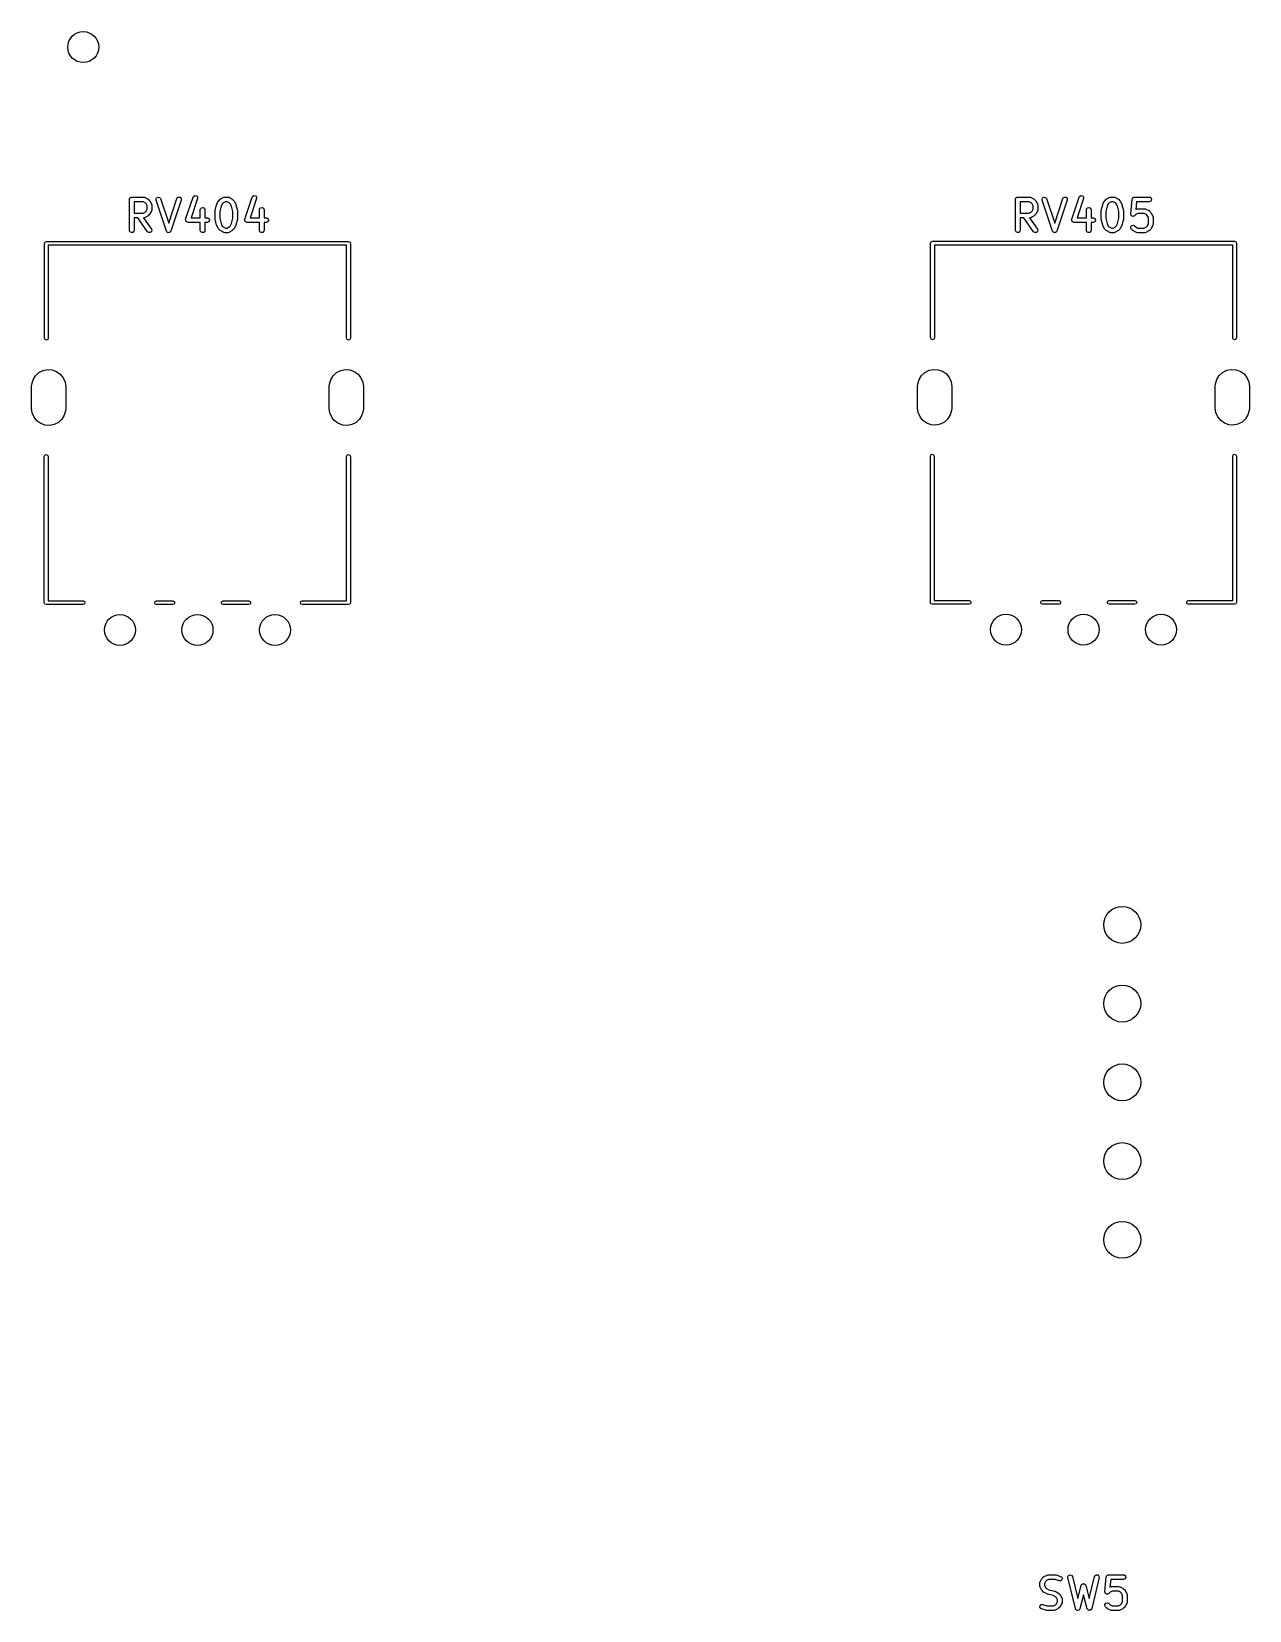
# Model space of a CAD drawing. Extents: x 44 to 169, y -237 to -27.
# Drawn here: x 129.9 to 169.2, y -184 to -133.1 of the extents above; entities that cross this region are included whole.
import ezdxf

# ---------------------------------------------------------------- set-up
doc = ezdxf.new("R2010")
doc.units = 0
doc.layers.add('BLACK', color=7, linetype='CONTINUOUS')

msp = doc.modelspace()

# ---------------------------------------------------------------- linework, layer by layer
at = {"layer": 'BLACK', "linetype": 'CONTINUOUS'}
for p, q in [((133.061, -138.517), (133.063, -138.508)), ((133.061, -139.517), (133.061, -138.517)), ((133.062, -138.504), (133.064, -138.501)), ((133.063, -138.508), (133.062, -138.504)), ((133.064, -138.501), (133.065, -138.492)), ((133.065, -138.492), (133.078, -138.477)), ((133.078, -138.477), (133.088, -138.46)), ((133.088, -138.46), (133.094, -138.458)), ((133.094, -138.458), (133.098, -138.452)), ((133.098, -138.452), (133.118, -138.449)), ((133.118, -138.449), (133.136, -138.442)), ((133.136, -138.442), (133.517, -138.442)), ((133.517, -138.442), (133.543, -138.447)), ((133.543, -138.447), (133.546, -138.45)), ((133.546, -138.45), (133.55, -138.45)), ((133.55, -138.45), (133.646, -138.498)), ((133.646, -138.498), (133.664, -138.511)), ((133.664, -138.511), (133.665, -138.512)), ((133.665, -138.512), (133.713, -138.56)), ((133.918, -138.515), (133.937, -138.468)), ((133.922, -138.541), (133.918, -138.515)), ((134.255, -139.541), (133.922, -138.541)), ((133.937, -138.468), (133.982, -138.443)), ((133.982, -138.443), (134.032, -138.453)), ((134.032, -138.453), (134.064, -138.494)), ((134.064, -138.494), (134.326, -139.28)), ((134.326, -139.28), (134.589, -138.494)), ((134.731, -138.541), (134.398, -139.541)), ((134.589, -138.494), (134.601, -138.471)), ((134.601, -138.471), (134.645, -138.444)), ((134.645, -138.444), (134.695, -138.451)), ((134.695, -138.451), (134.73, -138.49)), ((134.73, -138.49), (134.731, -138.541)), ((134.874, -139.16), (135.112, -138.446)), ((135.255, -138.493), (135.05, -139.109)), ((135.112, -138.446), (135.125, -138.423)), ((135.125, -138.423), (135.169, -138.396)), ((135.169, -138.396), (135.219, -138.404)), ((135.219, -138.404), (135.253, -138.442)), ((135.253, -138.442), (135.255, -138.493)), ((135.94, -138.56), (135.988, -138.512)), ((135.988, -138.512), (136.006, -138.499)), ((136.006, -138.499), (136.007, -138.498)), ((136.007, -138.498), (136.102, -138.45)), ((136.102, -138.45), (136.127, -138.443)), ((136.127, -138.443), (136.132, -138.444)), ((136.132, -138.444), (136.136, -138.442)), ((136.136, -138.442), (136.231, -138.442)), ((136.231, -138.442), (136.257, -138.447)), ((136.257, -138.447), (136.26, -138.45)), ((136.26, -138.45), (136.265, -138.45)), ((136.265, -138.45), (136.36, -138.498)), ((136.36, -138.498), (136.378, -138.511)), ((136.378, -138.511), (136.379, -138.512)), ((136.379, -138.512), (136.427, -138.56)), ((136.779, -139.16), (137.017, -138.446)), ((137.159, -138.493), (136.954, -139.109)), ((137.017, -138.446), (137.03, -138.423)), ((137.03, -138.423), (137.073, -138.396)), ((137.073, -138.396), (137.124, -138.404)), ((137.124, -138.404), (137.158, -138.442)), ((137.158, -138.442), (137.159, -138.493)), ((161.636, -138.517), (161.638, -138.508)), ((161.636, -139.517), (161.636, -138.517)), ((161.637, -138.504), (161.639, -138.501)), ((161.638, -138.508), (161.637, -138.504)), ((161.639, -138.501), (161.64, -138.492)), ((161.64, -138.492), (161.653, -138.477)), ((161.653, -138.477), (161.663, -138.46)), ((161.663, -138.46), (161.669, -138.458)), ((161.669, -138.458), (161.673, -138.452)), ((161.673, -138.452), (161.693, -138.449)), ((161.693, -138.449), (161.711, -138.442)), ((161.711, -138.442), (162.092, -138.442)), ((162.092, -138.442), (162.118, -138.447)), ((162.118, -138.447), (162.121, -138.45)), ((162.121, -138.45), (162.125, -138.45)), ((162.125, -138.45), (162.221, -138.498)), ((162.221, -138.498), (162.239, -138.511)), ((162.239, -138.511), (162.24, -138.512)), ((162.24, -138.512), (162.288, -138.56)), ((162.493, -138.515), (162.512, -138.468)), ((162.497, -138.541), (162.493, -138.515)), ((162.83, -139.541), (162.497, -138.541)), ((162.512, -138.468), (162.557, -138.443)), ((162.557, -138.443), (162.607, -138.453)), ((162.607, -138.453), (162.639, -138.494)), ((162.639, -138.494), (162.901, -139.28)), ((162.901, -139.28), (163.164, -138.494)), ((163.306, -138.541), (162.973, -139.541)), ((163.164, -138.494), (163.176, -138.471)), ((163.176, -138.471), (163.22, -138.444)), ((163.22, -138.444), (163.27, -138.451)), ((163.27, -138.451), (163.305, -138.49)), ((163.305, -138.49), (163.306, -138.541)), ((163.449, -139.16), (163.687, -138.446)), ((163.83, -138.493), (163.625, -139.109)), ((163.687, -138.446), (163.7, -138.423)), ((163.7, -138.423), (163.744, -138.396)), ((163.744, -138.396), (163.794, -138.404)), ((163.794, -138.404), (163.828, -138.442)), ((163.828, -138.442), (163.83, -138.493)), ((164.515, -138.56), (164.563, -138.512)), ((164.563, -138.512), (164.581, -138.499)), ((164.581, -138.499), (164.582, -138.498)), ((164.582, -138.498), (164.677, -138.45)), ((164.677, -138.45), (164.702, -138.443)), ((164.702, -138.443), (164.707, -138.444)), ((164.707, -138.444), (164.711, -138.442)), ((164.711, -138.442), (164.806, -138.442)), ((164.806, -138.442), (164.832, -138.447)), ((164.832, -138.447), (164.835, -138.45)), ((164.835, -138.45), (164.84, -138.45)), ((164.84, -138.45), (164.935, -138.498)), ((164.935, -138.498), (164.953, -138.511)), ((164.953, -138.511), (164.954, -138.512)), ((164.954, -138.512), (165.002, -138.56)), ((165.351, -138.986), (165.398, -138.51)), ((165.398, -138.51), (165.399, -138.506)), ((165.399, -138.504), (165.401, -138.502)), ((165.399, -138.506), (165.399, -138.504)), ((165.401, -138.502), (165.405, -138.485)), ((165.405, -138.485), (165.417, -138.474)), ((165.417, -138.474), (165.425, -138.46)), ((165.425, -138.46), (165.434, -138.456)), ((165.434, -138.456), (165.442, -138.449)), ((165.442, -138.449), (165.458, -138.448)), ((165.458, -138.448), (165.473, -138.442)), ((165.473, -138.442), (165.949, -138.442)), ((165.949, -138.442), (165.975, -138.447)), ((165.975, -138.447), (166.014, -138.48)), ((166.023, -138.53), (165.997, -138.575)), ((166.014, -138.48), (166.023, -138.53)), ((133.211, -138.592), (133.211, -138.966)), ((133.499, -138.592), (133.211, -138.592)), ((133.211, -138.966), (133.499, -138.966)), ((133.568, -138.627), (133.499, -138.592)), ((133.499, -138.966), (133.568, -138.932)), ((133.598, -138.657), (133.568, -138.627)), ((133.568, -138.932), (133.598, -138.902)), ((133.632, -138.726), (133.598, -138.657)), ((133.598, -138.902), (133.632, -138.833)), ((133.632, -138.833), (133.632, -138.726)), ((133.647, -139.059), (133.646, -139.061)), ((133.665, -139.047), (133.647, -139.059)), ((133.713, -138.999), (133.665, -139.047)), ((133.713, -138.56), (133.726, -138.578)), ((133.727, -138.979), (133.713, -138.998)), ((133.713, -138.998), (133.713, -138.999)), ((133.726, -138.578), (133.727, -138.579)), ((133.727, -138.579), (133.774, -138.674)), ((133.774, -138.884), (133.727, -138.979)), ((133.774, -138.674), (133.782, -138.699)), ((133.775, -138.88), (133.774, -138.884)), ((133.778, -138.876), (133.775, -138.88)), ((133.782, -138.851), (133.778, -138.876)), ((133.782, -138.699), (133.781, -138.704)), ((133.781, -138.704), (133.782, -138.708)), ((133.782, -138.708), (133.782, -138.851)), ((135.347, -138.851), (135.351, -138.825)), ((135.347, -139.109), (135.347, -138.851)), ((135.351, -138.825), (135.384, -138.786)), ((135.384, -138.786), (135.435, -138.777)), ((135.435, -138.777), (135.479, -138.803)), ((135.479, -138.803), (135.497, -138.851)), ((135.497, -138.851), (135.497, -139.109)), ((135.823, -138.898), (135.825, -138.884)), ((135.823, -139.136), (135.823, -138.898)), ((135.825, -138.88), (135.873, -138.69)), ((135.825, -138.884), (135.825, -138.88)), ((135.873, -138.69), (135.878, -138.678)), ((135.878, -138.674), (135.926, -138.579)), ((135.878, -138.678), (135.878, -138.674)), ((135.926, -138.579), (135.939, -138.561)), ((135.939, -138.561), (135.94, -138.56)), ((136.016, -138.734), (135.973, -138.908)), ((135.973, -138.908), (135.973, -139.127)), ((136.055, -138.657), (136.016, -138.734)), ((136.085, -138.627), (136.055, -138.657)), ((136.154, -138.592), (136.085, -138.627)), ((136.213, -138.592), (136.154, -138.592)), ((136.282, -138.627), (136.213, -138.592)), ((136.312, -138.657), (136.282, -138.627)), ((136.351, -138.734), (136.312, -138.657)), ((136.394, -138.908), (136.351, -138.734)), ((136.394, -139.127), (136.394, -138.908)), ((136.427, -138.56), (136.44, -138.578)), ((136.44, -138.578), (136.441, -138.579)), ((136.441, -138.579), (136.489, -138.674)), ((136.489, -138.674), (136.492, -138.687)), ((136.492, -138.687), (136.494, -138.69)), ((136.494, -138.69), (136.542, -138.88)), ((136.542, -138.88), (136.543, -138.895)), ((136.543, -138.895), (136.544, -138.898)), ((136.544, -138.898), (136.544, -139.136)), ((137.251, -138.851), (137.256, -138.825)), ((137.251, -139.109), (137.251, -138.851)), ((137.256, -138.825), (137.289, -138.786)), ((137.289, -138.786), (137.339, -138.777)), ((137.339, -138.777), (137.384, -138.803)), ((137.384, -138.803), (137.401, -138.851)), ((137.401, -138.851), (137.401, -139.109)), ((161.786, -138.592), (161.786, -138.966)), ((162.074, -138.592), (161.786, -138.592)), ((161.786, -138.966), (162.074, -138.966)), ((162.143, -138.627), (162.074, -138.592)), ((162.074, -138.966), (162.143, -138.932)), ((162.173, -138.657), (162.143, -138.627)), ((162.143, -138.932), (162.173, -138.902)), ((162.207, -138.726), (162.173, -138.657)), ((162.173, -138.902), (162.207, -138.833)), ((162.207, -138.833), (162.207, -138.726)), ((162.222, -139.059), (162.221, -139.061)), ((162.24, -139.047), (162.222, -139.059)), ((162.288, -138.999), (162.24, -139.047)), ((162.288, -138.56), (162.301, -138.578)), ((162.302, -138.979), (162.288, -138.998)), ((162.288, -138.998), (162.288, -138.999)), ((162.301, -138.578), (162.302, -138.579)), ((162.302, -138.579), (162.349, -138.674)), ((162.349, -138.884), (162.302, -138.979)), ((162.349, -138.674), (162.357, -138.699)), ((162.35, -138.88), (162.349, -138.884)), ((162.353, -138.876), (162.35, -138.88)), ((162.357, -138.851), (162.353, -138.876)), ((162.357, -138.699), (162.356, -138.704)), ((162.356, -138.704), (162.357, -138.708)), ((162.357, -138.708), (162.357, -138.851)), ((163.922, -138.851), (163.926, -138.825)), ((163.922, -139.109), (163.922, -138.851)), ((163.926, -138.825), (163.959, -138.786)), ((163.959, -138.786), (164.01, -138.777)), ((164.01, -138.777), (164.054, -138.803)), ((164.054, -138.803), (164.072, -138.851)), ((164.072, -138.851), (164.072, -139.109)), ((164.398, -138.898), (164.4, -138.884)), ((164.398, -139.136), (164.398, -138.898)), ((164.4, -138.88), (164.448, -138.69)), ((164.4, -138.884), (164.4, -138.88)), ((164.448, -138.69), (164.453, -138.678)), ((164.453, -138.674), (164.501, -138.579)), ((164.453, -138.678), (164.453, -138.674)), ((164.501, -138.579), (164.514, -138.561)), ((164.514, -138.561), (164.515, -138.56)), ((164.591, -138.734), (164.548, -138.908)), ((164.548, -138.908), (164.548, -139.127)), ((164.63, -138.657), (164.591, -138.734)), ((164.66, -138.627), (164.63, -138.657)), ((164.729, -138.592), (164.66, -138.627)), ((164.788, -138.592), (164.729, -138.592)), ((164.857, -138.627), (164.788, -138.592)), ((164.887, -138.657), (164.857, -138.627)), ((164.926, -138.734), (164.887, -138.657)), ((164.969, -138.908), (164.926, -138.734)), ((164.969, -139.127), (164.969, -138.908)), ((165.002, -138.56), (165.015, -138.578)), ((165.015, -138.578), (165.016, -138.579)), ((165.016, -138.579), (165.064, -138.674)), ((165.064, -138.674), (165.067, -138.687)), ((165.067, -138.687), (165.069, -138.69)), ((165.069, -138.69), (165.117, -138.88)), ((165.117, -138.88), (165.118, -138.895)), ((165.118, -138.895), (165.119, -138.898)), ((165.119, -138.898), (165.119, -139.136)), ((165.351, -138.987), (165.351, -138.986)), ((165.357, -139.011), (165.351, -138.987)), ((165.351, -138.987), (165.351, -138.987)), ((165.363, -139.036), (165.357, -139.011)), ((165.364, -139.036), (165.363, -139.036)), ((165.364, -139.037), (165.364, -139.036)), ((165.384, -139.051), (165.364, -139.037)), ((165.405, -139.066), (165.384, -139.051)), ((165.478, -139.047), (165.457, -139.062)), ((165.517, -139.008), (165.478, -139.047)), ((165.541, -138.592), (165.516, -138.841)), ((165.516, -138.841), (165.535, -138.831)), ((165.586, -138.973), (165.517, -139.008)), ((165.535, -138.831), (165.56, -138.824)), ((165.949, -138.592), (165.541, -138.592)), ((165.56, -138.824), (165.564, -138.825)), ((165.564, -138.825), (165.568, -138.823)), ((165.568, -138.823), (165.806, -138.823)), ((165.788, -138.973), (165.586, -138.973)), ((165.857, -139.008), (165.788, -138.973)), ((165.806, -138.823), (165.832, -138.828)), ((165.832, -138.828), (165.835, -138.831)), ((165.835, -138.831), (165.84, -138.831)), ((165.84, -138.831), (165.935, -138.879)), ((165.887, -139.038), (165.857, -139.008)), ((165.922, -139.107), (165.887, -139.038)), ((165.935, -138.879), (165.953, -138.892)), ((165.997, -138.575), (165.949, -138.592)), ((165.953, -138.892), (165.954, -138.893)), ((165.954, -138.893), (166.002, -138.941)), ((166.002, -138.941), (166.015, -138.959)), ((166.015, -138.959), (166.016, -138.96)), ((166.016, -138.96), (166.064, -139.055)), ((166.064, -139.055), (166.071, -139.08)), ((133.078, -139.566), (133.061, -139.517)), ((133.123, -139.591), (133.078, -139.566)), ((133.206, -139.543), (133.173, -139.582)), ((133.211, -139.517), (133.206, -139.543)), ((133.335, -139.116), (133.211, -139.116)), ((133.211, -139.116), (133.211, -139.517)), ((133.646, -139.56), (133.335, -139.116)), ((133.521, -139.115), (133.518, -139.116)), ((133.518, -139.116), (133.769, -139.474)), ((133.525, -139.116), (133.521, -139.115)), ((133.55, -139.108), (133.525, -139.116)), ((133.646, -139.061), (133.55, -139.108)), ((133.688, -139.59), (133.646, -139.56)), ((133.775, -139.549), (133.739, -139.585)), ((133.769, -139.474), (133.78, -139.498)), ((133.78, -139.498), (133.775, -139.549)), ((134.257, -139.543), (134.255, -139.541)), ((134.257, -139.545), (134.257, -139.543)), ((134.272, -139.563), (134.257, -139.545)), ((134.287, -139.581), (134.272, -139.563)), ((134.383, -139.567), (134.362, -139.578)), ((134.385, -139.564), (134.383, -139.565)), ((134.383, -139.565), (134.383, -139.567)), ((134.398, -139.541), (134.385, -139.564)), ((134.872, -139.171), (134.874, -139.166)), ((134.875, -139.191), (134.872, -139.171)), ((134.874, -139.166), (134.874, -139.16)), ((134.876, -139.212), (134.875, -139.191)), ((134.88, -139.216), (134.876, -139.212)), ((134.881, -139.222), (134.88, -139.216)), ((134.896, -139.235), (134.881, -139.222)), ((134.91, -139.25), (134.896, -139.235)), ((134.915, -139.251), (134.91, -139.25)), ((134.92, -139.255), (134.915, -139.251)), ((134.945, -139.259), (134.92, -139.255)), ((135.347, -139.259), (134.945, -139.259)), ((135.05, -139.109), (135.347, -139.109)), ((135.347, -139.517), (135.347, -139.259)), ((135.364, -139.566), (135.347, -139.517)), ((135.409, -139.591), (135.364, -139.566)), ((135.492, -139.543), (135.459, -139.582)), ((135.497, -139.517), (135.492, -139.543)), ((135.497, -139.109), (135.565, -139.109)), ((135.565, -139.259), (135.497, -139.259)), ((135.497, -139.259), (135.497, -139.517)), ((135.565, -139.109), (135.59, -139.114)), ((135.613, -139.242), (135.565, -139.259)), ((135.59, -139.114), (135.629, -139.147)), ((135.638, -139.197), (135.613, -139.242)), ((135.629, -139.147), (135.638, -139.197)), ((135.824, -139.14), (135.823, -139.136)), ((135.825, -139.155), (135.824, -139.14)), ((135.873, -139.345), (135.825, -139.155)), ((135.875, -139.348), (135.873, -139.345)), ((135.878, -139.36), (135.875, -139.348)), ((135.926, -139.456), (135.878, -139.36)), ((135.927, -139.457), (135.926, -139.456)), ((135.94, -139.475), (135.927, -139.457)), ((135.988, -139.523), (135.94, -139.475)), ((135.973, -139.127), (136.016, -139.301)), ((135.989, -139.523), (135.988, -139.523)), ((136.007, -139.537), (135.989, -139.523)), ((136.102, -139.584), (136.007, -139.537)), ((136.016, -139.301), (136.055, -139.378)), ((136.055, -139.378), (136.085, -139.408)), ((136.085, -139.408), (136.154, -139.442)), ((136.154, -139.442), (136.213, -139.442)), ((136.213, -139.442), (136.282, -139.408)), ((136.36, -139.537), (136.265, -139.584)), ((136.282, -139.408), (136.312, -139.378)), ((136.312, -139.378), (136.351, -139.301)), ((136.351, -139.301), (136.394, -139.127)), ((136.361, -139.536), (136.36, -139.537)), ((136.379, -139.523), (136.361, -139.536)), ((136.427, -139.475), (136.379, -139.523)), ((136.428, -139.474), (136.427, -139.475)), ((136.441, -139.456), (136.428, -139.474)), ((136.489, -139.36), (136.441, -139.456)), ((136.494, -139.345), (136.489, -139.357)), ((136.489, -139.357), (136.489, -139.36)), ((136.542, -139.155), (136.494, -139.345)), ((136.544, -139.136), (136.542, -139.151)), ((136.542, -139.151), (136.542, -139.155)), ((136.776, -139.171), (136.779, -139.166)), ((136.78, -139.191), (136.776, -139.171)), ((136.779, -139.166), (136.779, -139.16)), ((136.78, -139.212), (136.78, -139.191)), ((136.784, -139.216), (136.78, -139.212)), ((136.785, -139.222), (136.784, -139.216)), ((136.801, -139.235), (136.785, -139.222)), ((136.815, -139.25), (136.801, -139.235)), ((136.82, -139.251), (136.815, -139.25)), ((136.825, -139.255), (136.82, -139.251)), ((136.85, -139.259), (136.825, -139.255)), ((137.251, -139.259), (136.85, -139.259)), ((136.954, -139.109), (137.251, -139.109)), ((137.251, -139.517), (137.251, -139.259)), ((137.269, -139.566), (137.251, -139.517)), ((137.313, -139.591), (137.269, -139.566)), ((137.397, -139.543), (137.364, -139.582)), ((137.401, -139.517), (137.397, -139.543)), ((137.401, -139.109), (137.469, -139.109)), ((137.469, -139.259), (137.401, -139.259)), ((137.401, -139.259), (137.401, -139.517)), ((137.469, -139.109), (137.495, -139.114)), ((137.517, -139.242), (137.469, -139.259)), ((137.495, -139.114), (137.534, -139.147)), ((137.543, -139.197), (137.517, -139.242)), ((137.534, -139.147), (137.543, -139.197)), ((161.653, -139.566), (161.636, -139.517)), ((161.698, -139.591), (161.653, -139.566)), ((161.781, -139.543), (161.748, -139.582)), ((161.786, -139.517), (161.781, -139.543)), ((161.91, -139.116), (161.786, -139.116)), ((161.786, -139.116), (161.786, -139.517)), ((162.221, -139.56), (161.91, -139.116)), ((162.096, -139.115), (162.093, -139.116)), ((162.093, -139.116), (162.344, -139.474)), ((162.1, -139.116), (162.096, -139.115)), ((162.125, -139.108), (162.1, -139.116)), ((162.221, -139.061), (162.125, -139.108)), ((162.263, -139.59), (162.221, -139.56)), ((162.35, -139.549), (162.314, -139.585)), ((162.344, -139.474), (162.355, -139.498)), ((162.355, -139.498), (162.35, -139.549)), ((162.832, -139.543), (162.83, -139.541)), ((162.832, -139.545), (162.832, -139.543)), ((162.847, -139.563), (162.832, -139.545)), ((162.862, -139.581), (162.847, -139.563)), ((162.958, -139.567), (162.937, -139.578)), ((162.96, -139.564), (162.958, -139.565)), ((162.958, -139.565), (162.958, -139.567)), ((162.973, -139.541), (162.96, -139.564)), ((163.447, -139.171), (163.449, -139.166)), ((163.45, -139.191), (163.447, -139.171)), ((163.449, -139.166), (163.449, -139.16)), ((163.451, -139.212), (163.45, -139.191)), ((163.455, -139.216), (163.451, -139.212)), ((163.456, -139.222), (163.455, -139.216)), ((163.471, -139.235), (163.456, -139.222)), ((163.485, -139.25), (163.471, -139.235)), ((163.49, -139.251), (163.485, -139.25)), ((163.495, -139.255), (163.49, -139.251)), ((163.52, -139.259), (163.495, -139.255)), ((163.922, -139.259), (163.52, -139.259)), ((163.625, -139.109), (163.922, -139.109)), ((163.922, -139.517), (163.922, -139.259)), ((163.939, -139.566), (163.922, -139.517)), ((163.984, -139.591), (163.939, -139.566)), ((164.067, -139.543), (164.034, -139.582)), ((164.072, -139.517), (164.067, -139.543)), ((164.072, -139.109), (164.14, -139.109)), ((164.14, -139.259), (164.072, -139.259)), ((164.072, -139.259), (164.072, -139.517)), ((164.14, -139.109), (164.165, -139.114)), ((164.188, -139.242), (164.14, -139.259)), ((164.165, -139.114), (164.204, -139.147)), ((164.213, -139.197), (164.188, -139.242)), ((164.204, -139.147), (164.213, -139.197)), ((164.399, -139.14), (164.398, -139.136)), ((164.4, -139.155), (164.399, -139.14)), ((164.448, -139.345), (164.4, -139.155)), ((164.45, -139.348), (164.448, -139.345)), ((164.453, -139.36), (164.45, -139.348)), ((164.501, -139.456), (164.453, -139.36)), ((164.502, -139.457), (164.501, -139.456)), ((164.515, -139.475), (164.502, -139.457)), ((164.563, -139.523), (164.515, -139.475)), ((164.548, -139.127), (164.591, -139.301)), ((164.564, -139.523), (164.563, -139.523)), ((164.582, -139.537), (164.564, -139.523)), ((164.677, -139.584), (164.582, -139.537)), ((164.591, -139.301), (164.63, -139.378)), ((164.63, -139.378), (164.66, -139.408)), ((164.66, -139.408), (164.729, -139.442)), ((164.729, -139.442), (164.788, -139.442)), ((164.788, -139.442), (164.857, -139.408)), ((164.935, -139.537), (164.84, -139.584)), ((164.857, -139.408), (164.887, -139.378)), ((164.887, -139.378), (164.926, -139.301)), ((164.926, -139.301), (164.969, -139.127)), ((164.936, -139.536), (164.935, -139.537)), ((164.954, -139.523), (164.936, -139.536)), ((165.002, -139.475), (164.954, -139.523)), ((165.003, -139.474), (165.002, -139.475)), ((165.016, -139.456), (165.003, -139.474)), ((165.064, -139.36), (165.016, -139.456)), ((165.069, -139.345), (165.064, -139.357)), ((165.064, -139.357), (165.064, -139.36)), ((165.117, -139.155), (165.069, -139.345)), ((165.119, -139.136), (165.117, -139.151)), ((165.117, -139.151), (165.117, -139.155)), ((165.353, -139.403), (165.382, -139.361)), ((165.357, -139.454), (165.353, -139.403)), ((165.372, -139.475), (165.357, -139.454)), ((165.42, -139.523), (165.372, -139.475)), ((165.382, -139.361), (165.432, -139.347)), ((165.406, -139.066), (165.405, -139.066)), ((165.405, -139.066), (165.405, -139.066)), ((165.431, -139.064), (165.406, -139.066)), ((165.421, -139.523), (165.42, -139.523)), ((165.439, -139.537), (165.421, -139.523)), ((165.456, -139.062), (165.431, -139.064)), ((165.432, -139.347), (165.478, -139.369)), ((165.535, -139.584), (165.439, -139.537)), ((165.457, -139.062), (165.456, -139.062)), ((165.456, -139.062), (165.456, -139.062)), ((165.478, -139.369), (165.517, -139.408)), ((165.517, -139.408), (165.586, -139.442)), ((165.586, -139.442), (165.788, -139.442)), ((165.788, -139.442), (165.857, -139.408)), ((165.935, -139.537), (165.84, -139.584)), ((165.857, -139.408), (165.887, -139.378)), ((165.887, -139.378), (165.922, -139.309)), ((165.922, -139.309), (165.922, -139.107)), ((165.936, -139.536), (165.935, -139.537)), ((165.954, -139.523), (165.936, -139.536)), ((166.002, -139.475), (165.954, -139.523)), ((166.003, -139.474), (166.002, -139.475)), ((166.016, -139.456), (166.003, -139.474)), ((166.064, -139.36), (166.016, -139.456)), ((166.067, -139.353), (166.064, -139.356)), ((166.064, -139.356), (166.064, -139.36)), ((166.072, -139.327), (166.067, -139.353)), ((166.071, -139.08), (166.07, -139.085)), ((166.07, -139.085), (166.072, -139.089)), ((166.072, -139.089), (166.072, -139.327)), ((130.325, -139.94), (130.343, -139.898)), ((130.325, -143), (130.325, -139.94)), ((130.343, -139.898), (130.385, -139.88)), ((130.385, -139.88), (140.125, -139.88)), ((140.065, -140), (130.445, -140)), ((130.445, -140), (130.445, -143)), ((133.173, -139.582), (133.123, -139.591)), ((133.739, -139.585), (133.688, -139.59)), ((134.289, -139.582), (134.287, -139.581)), ((134.291, -139.583), (134.289, -139.582)), ((134.314, -139.587), (134.291, -139.583)), ((134.337, -139.592), (134.314, -139.587)), ((134.339, -139.591), (134.337, -139.592)), ((134.341, -139.591), (134.339, -139.591)), ((134.362, -139.578), (134.341, -139.591)), ((135.459, -139.582), (135.409, -139.591)), ((136.107, -139.585), (136.102, -139.584)), ((136.11, -139.588), (136.107, -139.585)), ((136.136, -139.592), (136.11, -139.588)), ((136.231, -139.592), (136.136, -139.592)), ((136.235, -139.591), (136.231, -139.592)), ((136.24, -139.592), (136.235, -139.591)), ((136.265, -139.584), (136.24, -139.592)), ((137.364, -139.582), (137.313, -139.591)), ((140.065, -143), (140.065, -140)), ((140.125, -139.88), (140.167, -139.898)), ((140.167, -139.898), (140.185, -139.94)), ((140.185, -139.94), (140.185, -143)), ((158.9, -139.93), (158.918, -139.888)), ((158.9, -142.99), (158.9, -139.93)), ((158.918, -139.888), (158.96, -139.87)), ((158.96, -139.87), (168.7, -139.87)), ((168.64, -139.99), (159.02, -139.99)), ((159.02, -139.99), (159.02, -142.99)), ((161.748, -139.582), (161.698, -139.591)), ((162.314, -139.585), (162.263, -139.59)), ((162.864, -139.582), (162.862, -139.581)), ((162.866, -139.583), (162.864, -139.582)), ((162.889, -139.587), (162.866, -139.583)), ((162.912, -139.592), (162.889, -139.587)), ((162.914, -139.591), (162.912, -139.592)), ((162.916, -139.591), (162.914, -139.591)), ((162.937, -139.578), (162.916, -139.591)), ((164.034, -139.582), (163.984, -139.591)), ((164.682, -139.585), (164.677, -139.584)), ((164.685, -139.588), (164.682, -139.585)), ((164.711, -139.592), (164.685, -139.588)), ((164.806, -139.592), (164.711, -139.592)), ((164.81, -139.591), (164.806, -139.592)), ((164.815, -139.592), (164.81, -139.591)), ((164.84, -139.584), (164.815, -139.592)), ((165.539, -139.585), (165.535, -139.584)), ((165.542, -139.588), (165.539, -139.585)), ((165.568, -139.592), (165.542, -139.588)), ((165.806, -139.592), (165.568, -139.592)), ((165.81, -139.591), (165.806, -139.592)), ((165.815, -139.592), (165.81, -139.591)), ((165.84, -139.584), (165.815, -139.592)), ((168.64, -142.99), (168.64, -139.99)), ((168.7, -139.87), (168.742, -139.888)), ((168.742, -139.888), (168.76, -139.93)), ((168.76, -139.93), (168.76, -142.99)), ((130.343, -143.042), (130.325, -143)), ((130.385, -143.06), (130.343, -143.042)), ((130.427, -143.042), (130.385, -143.06)), ((130.445, -143), (130.427, -143.042)), ((140.083, -143.042), (140.065, -143)), ((140.125, -143.06), (140.083, -143.042)), ((140.167, -143.042), (140.125, -143.06)), ((140.185, -143), (140.167, -143.042)), ((158.918, -143.032), (158.9, -142.99)), ((158.96, -143.05), (158.918, -143.032)), ((159.002, -143.032), (158.96, -143.05)), ((159.02, -142.99), (159.002, -143.032)), ((168.658, -143.032), (168.64, -142.99)), ((168.7, -143.05), (168.658, -143.032)), ((168.742, -143.032), (168.7, -143.05)), ((168.76, -142.99), (168.742, -143.032)), ((130.031, -144.209), (130.141, -144.108)), ((130.141, -144.108), (130.274, -144.041)), ((130.274, -144.041), (130.42, -144.011)), ((130.42, -144.011), (130.569, -144.022)), ((130.569, -144.022), (130.71, -144.073)), ((130.71, -144.073), (130.832, -144.159)), ((139.631, -144.209), (139.741, -144.108)), ((139.741, -144.108), (139.874, -144.041)), ((139.874, -144.041), (140.02, -144.011)), ((140.02, -144.011), (140.169, -144.022)), ((140.169, -144.022), (140.31, -144.073)), ((140.31, -144.073), (140.432, -144.159)), ((158.606, -144.199), (158.716, -144.098)), ((158.716, -144.098), (158.849, -144.031)), ((158.849, -144.031), (158.995, -144.001)), ((158.995, -144.001), (159.144, -144.012)), ((159.144, -144.012), (159.285, -144.063)), ((159.285, -144.063), (159.407, -144.149)), ((159.407, -144.149), (159.5, -144.265)), ((168.206, -144.199), (168.316, -144.098)), ((168.316, -144.098), (168.449, -144.031)), ((168.449, -144.031), (168.595, -144.001)), ((168.595, -144.001), (168.744, -144.012)), ((168.744, -144.012), (168.885, -144.063)), ((168.885, -144.063), (169.007, -144.149)), ((169.007, -144.149), (169.1, -144.265)), ((129.905, -144.56), (129.911, -144.48)), ((129.905, -145.26), (129.905, -144.56)), ((129.911, -144.48), (129.953, -144.336)), ((129.953, -144.336), (130.031, -144.209)), ((130.832, -144.159), (130.925, -144.275)), ((130.925, -144.275), (130.985, -144.412)), ((130.985, -144.412), (131.005, -144.56)), ((131.005, -144.56), (131.005, -145.26)), ((139.505, -144.56), (139.511, -144.48)), ((139.505, -145.26), (139.505, -144.56)), ((139.511, -144.48), (139.553, -144.336)), ((139.553, -144.336), (139.631, -144.209)), ((140.432, -144.159), (140.525, -144.275)), ((140.525, -144.275), (140.585, -144.412)), ((140.585, -144.412), (140.605, -144.56)), ((140.605, -144.56), (140.605, -145.26)), ((158.48, -144.55), (158.486, -144.47)), ((158.48, -145.25), (158.48, -144.55)), ((158.486, -144.47), (158.528, -144.326)), ((158.528, -144.326), (158.606, -144.199)), ((159.5, -144.265), (159.56, -144.402)), ((159.56, -144.402), (159.58, -144.55)), ((159.58, -144.55), (159.58, -145.25)), ((168.08, -144.55), (168.086, -144.47)), ((168.08, -145.25), (168.08, -144.55)), ((168.086, -144.47), (168.128, -144.326)), ((168.128, -144.326), (168.206, -144.199)), ((169.1, -144.265), (169.16, -144.402)), ((169.16, -144.402), (169.18, -144.55)), ((169.18, -144.55), (169.18, -145.25)), ((129.925, -145.408), (129.905, -145.26)), ((129.985, -145.545), (129.925, -145.408)), ((130.078, -145.661), (129.985, -145.545)), ((130.2, -145.747), (130.078, -145.661)), ((130.879, -145.611), (130.769, -145.712)), ((130.957, -145.484), (130.879, -145.611)), ((130.999, -145.34), (130.957, -145.484)), ((131.005, -145.26), (130.999, -145.34)), ((139.525, -145.408), (139.505, -145.26)), ((139.585, -145.545), (139.525, -145.408)), ((139.678, -145.661), (139.585, -145.545)), ((139.8, -145.747), (139.678, -145.661)), ((140.479, -145.611), (140.369, -145.712)), ((140.557, -145.484), (140.479, -145.611)), ((140.599, -145.34), (140.557, -145.484)), ((140.605, -145.26), (140.599, -145.34)), ((158.5, -145.398), (158.48, -145.25)), ((158.56, -145.535), (158.5, -145.398)), ((158.653, -145.651), (158.56, -145.535)), ((158.775, -145.737), (158.653, -145.651)), ((159.454, -145.601), (159.344, -145.702)), ((159.532, -145.474), (159.454, -145.601)), ((159.574, -145.33), (159.532, -145.474)), ((159.58, -145.25), (159.574, -145.33)), ((168.1, -145.398), (168.08, -145.25)), ((168.16, -145.535), (168.1, -145.398)), ((168.253, -145.651), (168.16, -145.535)), ((168.375, -145.737), (168.253, -145.651)), ((169.054, -145.601), (168.944, -145.702)), ((169.132, -145.474), (169.054, -145.601)), ((169.174, -145.33), (169.132, -145.474)), ((169.18, -145.25), (169.174, -145.33)), ((130.341, -145.798), (130.2, -145.747)), ((130.49, -145.809), (130.341, -145.798)), ((130.636, -145.779), (130.49, -145.809)), ((130.769, -145.712), (130.636, -145.779)), ((139.941, -145.798), (139.8, -145.747)), ((140.09, -145.809), (139.941, -145.798)), ((140.236, -145.779), (140.09, -145.809)), ((140.369, -145.712), (140.236, -145.779)), ((158.916, -145.788), (158.775, -145.737)), ((159.065, -145.799), (158.916, -145.788)), ((159.211, -145.769), (159.065, -145.799)), ((159.344, -145.702), (159.211, -145.769)), ((168.516, -145.788), (168.375, -145.737)), ((168.665, -145.799), (168.516, -145.788)), ((168.811, -145.769), (168.665, -145.799)), ((168.944, -145.702), (168.811, -145.769)), ((130.315, -146.81), (130.333, -146.768)), ((130.315, -151.53), (130.315, -146.81)), ((130.333, -146.768), (130.375, -146.75)), ((130.375, -146.75), (130.417, -146.768)), ((130.417, -146.768), (130.435, -146.81)), ((130.435, -146.81), (130.435, -151.47)), ((140.065, -146.81), (140.083, -146.768)), ((140.065, -151.47), (140.065, -146.81)), ((140.083, -146.768), (140.125, -146.75)), ((140.125, -146.75), (140.167, -146.768)), ((140.167, -146.768), (140.185, -146.81)), ((140.185, -146.81), (140.185, -151.53)), ((158.89, -146.8), (158.908, -146.758)), ((158.89, -151.52), (158.89, -146.8)), ((158.908, -146.758), (158.95, -146.74)), ((158.95, -146.74), (158.992, -146.758)), ((158.992, -146.758), (159.01, -146.8)), ((159.01, -146.8), (159.01, -151.46)), ((168.64, -146.8), (168.658, -146.758)), ((168.64, -151.46), (168.64, -146.8)), ((168.658, -146.758), (168.7, -146.74)), ((168.7, -146.74), (168.742, -146.758)), ((168.742, -146.758), (168.76, -146.8)), ((168.76, -146.8), (168.76, -151.52)), ((130.333, -151.572), (130.315, -151.53)), ((130.375, -151.59), (130.333, -151.572)), ((130.38, -151.588), (130.375, -151.59)), ((130.385, -151.59), (130.38, -151.588)), ((131.565, -151.59), (130.385, -151.59)), ((130.435, -151.47), (131.565, -151.47)), ((131.565, -151.47), (131.607, -151.488)), ((131.607, -151.572), (131.565, -151.59)), ((131.607, -151.488), (131.625, -151.53)), ((131.625, -151.53), (131.607, -151.572)), ((133.875, -151.53), (133.893, -151.488)), ((133.893, -151.572), (133.875, -151.53)), ((133.893, -151.488), (133.935, -151.47)), ((133.935, -151.59), (133.893, -151.572)), ((133.935, -151.47), (134.465, -151.47)), ((134.465, -151.59), (133.935, -151.59)), ((134.465, -151.47), (134.507, -151.488)), ((134.507, -151.572), (134.465, -151.59)), ((134.507, -151.488), (134.525, -151.53)), ((134.525, -151.53), (134.507, -151.572)), ((136.025, -151.53), (136.043, -151.488)), ((136.043, -151.572), (136.025, -151.53)), ((136.043, -151.488), (136.085, -151.47)), ((136.085, -151.59), (136.043, -151.572)), ((136.085, -151.47), (136.915, -151.47)), ((136.915, -151.59), (136.085, -151.59)), ((136.915, -151.47), (136.957, -151.488)), ((136.957, -151.572), (136.915, -151.59)), ((136.957, -151.488), (136.975, -151.53)), ((136.975, -151.53), (136.957, -151.572)), ((138.575, -151.53), (138.593, -151.488)), ((138.593, -151.572), (138.575, -151.53)), ((138.593, -151.488), (138.635, -151.47)), ((138.635, -151.59), (138.593, -151.572)), ((138.635, -151.47), (140.065, -151.47)), ((140.125, -151.59), (138.635, -151.59)), ((140.167, -151.572), (140.125, -151.59)), ((140.185, -151.53), (140.167, -151.572)), ((158.908, -151.562), (158.89, -151.52)), ((158.95, -151.58), (158.908, -151.562)), ((158.955, -151.578), (158.95, -151.58)), ((158.96, -151.58), (158.955, -151.578)), ((160.14, -151.58), (158.96, -151.58)), ((159.01, -151.46), (160.14, -151.46)), ((160.14, -151.46), (160.182, -151.478)), ((160.182, -151.562), (160.14, -151.58)), ((160.182, -151.478), (160.2, -151.52)), ((160.2, -151.52), (160.182, -151.562)), ((162.45, -151.52), (162.468, -151.478)), ((162.468, -151.562), (162.45, -151.52)), ((162.468, -151.478), (162.51, -151.46)), ((162.51, -151.58), (162.468, -151.562)), ((162.51, -151.46), (163.04, -151.46)), ((163.04, -151.58), (162.51, -151.58)), ((163.04, -151.46), (163.082, -151.478)), ((163.082, -151.562), (163.04, -151.58)), ((163.082, -151.478), (163.1, -151.52)), ((163.1, -151.52), (163.082, -151.562)), ((164.6, -151.52), (164.618, -151.478)), ((164.618, -151.562), (164.6, -151.52)), ((164.618, -151.478), (164.66, -151.46)), ((164.66, -151.58), (164.618, -151.562)), ((164.66, -151.46), (165.49, -151.46)), ((165.49, -151.58), (164.66, -151.58)), ((165.49, -151.46), (165.532, -151.478)), ((165.532, -151.562), (165.49, -151.58)), ((165.532, -151.478), (165.55, -151.52)), ((165.55, -151.52), (165.532, -151.562)), ((167.15, -151.52), (167.168, -151.478)), ((167.168, -151.562), (167.15, -151.52)), ((167.168, -151.478), (167.21, -151.46)), ((167.21, -151.58), (167.168, -151.562)), ((167.21, -151.46), (168.64, -151.46)), ((168.7, -151.58), (167.21, -151.58)), ((168.742, -151.562), (168.7, -151.58)), ((168.76, -151.52), (168.742, -151.562)), ((162.422, -183.158), (162.426, -183.132)), ((162.422, -183.253), (162.422, -183.158)), ((162.423, -183.257), (162.422, -183.253)), ((162.422, -183.262), (162.423, -183.257)), ((162.43, -183.287), (162.422, -183.262)), ((162.426, -183.132), (162.429, -183.129)), ((162.429, -183.129), (162.43, -183.124)), ((162.43, -183.124), (162.477, -183.029)), ((162.477, -183.382), (162.43, -183.287)), ((162.477, -183.029), (162.491, -183.011)), ((162.491, -183.01), (162.539, -182.962)), ((162.491, -183.011), (162.491, -183.01)), ((162.539, -182.962), (162.557, -182.949)), ((162.557, -182.949), (162.558, -182.948)), ((162.558, -182.948), (162.654, -182.9)), ((162.606, -183.107), (162.572, -183.176)), ((162.572, -183.176), (162.572, -183.235)), ((162.572, -183.235), (162.606, -183.304)), ((162.636, -183.077), (162.606, -183.107)), ((162.606, -183.304), (162.636, -183.334)), ((162.705, -183.042), (162.636, -183.077)), ((162.636, -183.334), (162.713, -183.373)), ((162.654, -182.9), (162.679, -182.893)), ((162.679, -182.893), (162.683, -182.894)), ((162.683, -182.894), (162.687, -182.892)), ((162.687, -182.892), (162.925, -182.892)), ((162.913, -183.042), (162.705, -183.042)), ((162.713, -183.373), (162.896, -183.418)), ((163.044, -183.086), (162.913, -183.042)), ((162.925, -182.892), (162.947, -182.896)), ((162.947, -182.896), (162.949, -182.896)), ((162.949, -182.896), (163.092, -182.944)), ((163.096, -183.085), (163.044, -183.086)), ((163.092, -182.944), (163.115, -182.956)), ((163.134, -183.051), (163.096, -183.085)), ((163.115, -182.956), (163.142, -183)), ((163.142, -183), (163.134, -183.051)), ((163.327, -182.959), (163.35, -182.913)), ((163.328, -182.985), (163.327, -182.959)), ((163.567, -183.985), (163.328, -182.985)), ((163.35, -182.913), (163.397, -182.893)), ((163.397, -182.893), (163.446, -182.907)), ((163.446, -182.907), (163.474, -182.95)), ((163.474, -182.95), (163.644, -183.661)), ((163.644, -183.661), (163.758, -183.234)), ((163.758, -183.234), (163.769, -183.21)), ((163.769, -183.21), (163.774, -183.206)), ((163.774, -183.206), (163.777, -183.2)), ((163.777, -183.2), (163.795, -183.192)), ((163.795, -183.192), (163.811, -183.181)), ((163.811, -183.181), (163.817, -183.181)), ((163.817, -183.181), (163.824, -183.178)), ((163.824, -183.178), (163.842, -183.183)), ((163.842, -183.183), (163.862, -183.185)), ((163.862, -183.185), (163.866, -183.19)), ((163.866, -183.19), (163.873, -183.192)), ((163.873, -183.192), (163.884, -183.208)), ((163.884, -183.208), (163.898, -183.221)), ((163.898, -183.221), (163.899, -183.228)), ((163.899, -183.228), (163.902, -183.234)), ((163.902, -183.234), (164.016, -183.661)), ((164.016, -183.661), (164.186, -182.95)), ((164.332, -182.985), (164.093, -183.985)), ((164.186, -182.95), (164.196, -182.926)), ((164.196, -182.926), (164.237, -182.896)), ((164.237, -182.896), (164.288, -182.899)), ((164.288, -182.899), (164.326, -182.934)), ((164.326, -182.934), (164.332, -182.985)), ((164.517, -183.436), (164.565, -182.96)), ((164.565, -182.96), (164.566, -182.956)), ((164.566, -182.954), (164.567, -182.952)), ((164.566, -182.956), (164.566, -182.954)), ((164.567, -182.952), (164.572, -182.935)), ((164.572, -182.935), (164.583, -182.924)), ((164.583, -182.924), (164.591, -182.91)), ((164.591, -182.91), (164.601, -182.906)), ((164.601, -182.906), (164.609, -182.899)), ((164.609, -182.899), (164.625, -182.898)), ((164.625, -182.898), (164.64, -182.892)), ((164.64, -182.892), (165.116, -182.892)), ((164.707, -183.042), (164.683, -183.291)), ((164.683, -183.291), (164.701, -183.281)), ((164.701, -183.281), (164.726, -183.274)), ((165.116, -183.042), (164.707, -183.042)), ((164.726, -183.274), (164.731, -183.275)), ((164.731, -183.275), (164.735, -183.273)), ((164.735, -183.273), (164.973, -183.273)), ((164.973, -183.273), (164.999, -183.278)), ((164.999, -183.278), (165.002, -183.281)), ((165.002, -183.281), (165.006, -183.281)), ((165.006, -183.281), (165.102, -183.329)), ((165.102, -183.329), (165.12, -183.342)), ((165.116, -182.892), (165.141, -182.897)), ((165.164, -183.025), (165.116, -183.042)), ((165.12, -183.342), (165.121, -183.343)), ((165.121, -183.343), (165.169, -183.391)), ((165.141, -182.897), (165.181, -182.93)), ((165.19, -182.98), (165.164, -183.025)), ((165.181, -182.93), (165.19, -182.98)), ((162.423, -183.935), (162.431, -183.884)), ((162.431, -183.884), (162.469, -183.85)), ((162.469, -183.85), (162.52, -183.849)), ((162.478, -183.383), (162.477, -183.382)), ((162.491, -183.401), (162.478, -183.383)), ((162.539, -183.449), (162.491, -183.401)), ((162.52, -183.849), (162.652, -183.892)), ((162.54, -183.45), (162.539, -183.449)), ((162.558, -183.463), (162.54, -183.45)), ((162.654, -183.511), (162.558, -183.463)), ((162.657, -183.511), (162.654, -183.511)), ((162.669, -183.516), (162.657, -183.511)), ((162.851, -183.562), (162.669, -183.516)), ((162.928, -183.6), (162.851, -183.562)), ((162.86, -183.892), (162.928, -183.858)), ((162.896, -183.418), (162.908, -183.424)), ((162.908, -183.424), (162.911, -183.424)), ((162.911, -183.424), (163.006, -183.472)), ((162.959, -183.631), (162.928, -183.6)), ((162.928, -183.858), (162.959, -183.828)), ((162.993, -183.699), (162.959, -183.631)), ((162.959, -183.828), (162.993, -183.759)), ((162.993, -183.759), (162.993, -183.699)), ((163.006, -183.472), (163.024, -183.485)), ((163.024, -183.485), (163.026, -183.486)), ((163.026, -183.486), (163.074, -183.533)), ((163.074, -183.533), (163.086, -183.552)), ((163.086, -183.552), (163.088, -183.553)), ((163.088, -183.553), (163.135, -183.648)), ((163.135, -183.81), (163.088, -183.906)), ((163.135, -183.648), (163.143, -183.673)), ((163.136, -183.806), (163.135, -183.81)), ((163.139, -183.803), (163.136, -183.806)), ((163.143, -183.777), (163.139, -183.803)), ((163.143, -183.673), (163.142, -183.677)), ((163.142, -183.677), (163.143, -183.682)), ((163.143, -183.682), (163.143, -183.777)), ((163.83, -183.544), (163.712, -183.987)), ((163.948, -183.987), (163.83, -183.544)), ((164.517, -183.437), (164.517, -183.436)), ((164.524, -183.461), (164.517, -183.437)), ((164.517, -183.437), (164.517, -183.437)), ((164.519, -183.853), (164.549, -183.811)), ((164.524, -183.904), (164.519, -183.853)), ((164.53, -183.486), (164.524, -183.461)), ((164.53, -183.487), (164.53, -183.486)), ((164.53, -183.486), (164.53, -183.486)), ((164.551, -183.501), (164.53, -183.487)), ((164.549, -183.811), (164.598, -183.797)), ((164.572, -183.516), (164.551, -183.501)), ((164.598, -183.514), (164.572, -183.516)), ((164.572, -183.516), (164.572, -183.516)), ((164.572, -183.516), (164.572, -183.516)), ((164.623, -183.512), (164.598, -183.514)), ((164.598, -183.797), (164.645, -183.819)), ((164.624, -183.512), (164.623, -183.512)), ((164.623, -183.512), (164.623, -183.512)), ((164.645, -183.497), (164.624, -183.512)), ((164.684, -183.458), (164.645, -183.497)), ((164.645, -183.819), (164.684, -183.858)), ((164.752, -183.423), (164.684, -183.458)), ((164.684, -183.858), (164.752, -183.892)), ((164.955, -183.423), (164.752, -183.423)), ((165.024, -183.458), (164.955, -183.423)), ((164.955, -183.892), (165.024, -183.858)), ((165.054, -183.488), (165.024, -183.458)), ((165.024, -183.858), (165.054, -183.828)), ((165.088, -183.557), (165.054, -183.488)), ((165.054, -183.828), (165.088, -183.759)), ((165.088, -183.759), (165.088, -183.557)), ((165.169, -183.391), (165.182, -183.409)), ((165.182, -183.409), (165.183, -183.41)), ((165.183, -183.41), (165.23, -183.505)), ((165.23, -183.81), (165.183, -183.906)), ((165.23, -183.505), (165.238, -183.53)), ((165.231, -183.806), (165.23, -183.81)), ((165.234, -183.803), (165.231, -183.806)), ((165.238, -183.777), (165.234, -183.803)), ((165.238, -183.53), (165.237, -183.535)), ((165.237, -183.535), (165.238, -183.539)), ((165.238, -183.539), (165.238, -183.777)), ((162.45, -183.979), (162.423, -183.935)), ((162.473, -183.991), (162.45, -183.979)), ((162.616, -184.039), (162.473, -183.991)), ((162.617, -184.038), (162.616, -184.039)), ((162.64, -184.042), (162.617, -184.038)), ((162.878, -184.042), (162.64, -184.042)), ((162.652, -183.892), (162.86, -183.892)), ((162.882, -184.041), (162.878, -184.042)), ((162.886, -184.042), (162.882, -184.041)), ((162.911, -184.034), (162.886, -184.042)), ((163.006, -183.987), (162.911, -184.034)), ((163.008, -183.986), (163.006, -183.987)), ((163.026, -183.973), (163.008, -183.986)), ((163.074, -183.925), (163.026, -183.973)), ((163.088, -183.906), (163.074, -183.924)), ((163.074, -183.924), (163.074, -183.925)), ((163.571, -183.991), (163.567, -183.985)), ((163.572, -183.999), (163.571, -183.991)), ((163.585, -184.012), (163.572, -183.999)), ((163.595, -184.028), (163.585, -184.012)), ((163.602, -184.03), (163.595, -184.028)), ((163.608, -184.035), (163.602, -184.03)), ((163.626, -184.037), (163.608, -184.035)), ((163.644, -184.042), (163.626, -184.037)), ((163.651, -184.039), (163.644, -184.042)), ((163.659, -184.04), (163.651, -184.039)), ((163.674, -184.029), (163.659, -184.04)), ((163.691, -184.022), (163.674, -184.029)), ((163.695, -184.015), (163.691, -184.022)), ((163.701, -184.01), (163.695, -184.015)), ((163.712, -183.987), (163.701, -184.01)), ((163.953, -183.993), (163.948, -183.987)), ((163.953, -184.001), (163.953, -183.993)), ((163.967, -184.014), (163.953, -184.001)), ((163.977, -184.029), (163.967, -184.014)), ((163.985, -184.031), (163.977, -184.029)), ((163.991, -184.036), (163.985, -184.031)), ((164.009, -184.037), (163.991, -184.036)), ((164.027, -184.042), (164.009, -184.037)), ((164.034, -184.039), (164.027, -184.042)), ((164.042, -184.039), (164.034, -184.039)), ((164.057, -184.028), (164.042, -184.039)), ((164.073, -184.02), (164.057, -184.028)), ((164.077, -184.013), (164.073, -184.02)), ((164.083, -184.009), (164.077, -184.013)), ((164.093, -183.985), (164.083, -184.009)), ((164.539, -183.925), (164.524, -183.904)), ((164.586, -183.973), (164.539, -183.925)), ((164.588, -183.973), (164.586, -183.973)), ((164.606, -183.987), (164.588, -183.973)), ((164.701, -184.034), (164.606, -183.987)), ((164.706, -184.035), (164.701, -184.034)), ((164.709, -184.038), (164.706, -184.035)), ((164.735, -184.042), (164.709, -184.038)), ((164.973, -184.042), (164.735, -184.042)), ((164.752, -183.892), (164.955, -183.892)), ((164.977, -184.041), (164.973, -184.042)), ((164.981, -184.042), (164.977, -184.041)), ((165.006, -184.034), (164.981, -184.042)), ((165.102, -183.987), (165.006, -184.034)), ((165.103, -183.986), (165.102, -183.987)), ((165.121, -183.973), (165.103, -183.986)), ((165.169, -183.925), (165.121, -183.973)), ((165.183, -183.906), (165.169, -183.924)), ((165.169, -183.924), (165.169, -183.925))]:
    msp.add_line(p, q, dxfattribs=at)
at = {"layer": 'BLACK'}
for centre, radius in [((131.572, -133.604), 0.5), ((132.755, -152.41), 0.5), ((135.255, -152.41), 0.5), ((137.755, -152.41), 0.5), ((161.33, -152.4), 0.5), ((163.83, -152.4), 0.5), ((166.33, -152.4), 0.5), ((165.08, -161.925), 0.595), ((165.08, -164.465), 0.595), ((165.08, -167.005), 0.595), ((165.08, -169.545), 0.595), ((165.08, -172.085), 0.595)]:
    msp.add_circle(centre, radius, dxfattribs=at)

doc.saveas('drawing.dxf')
